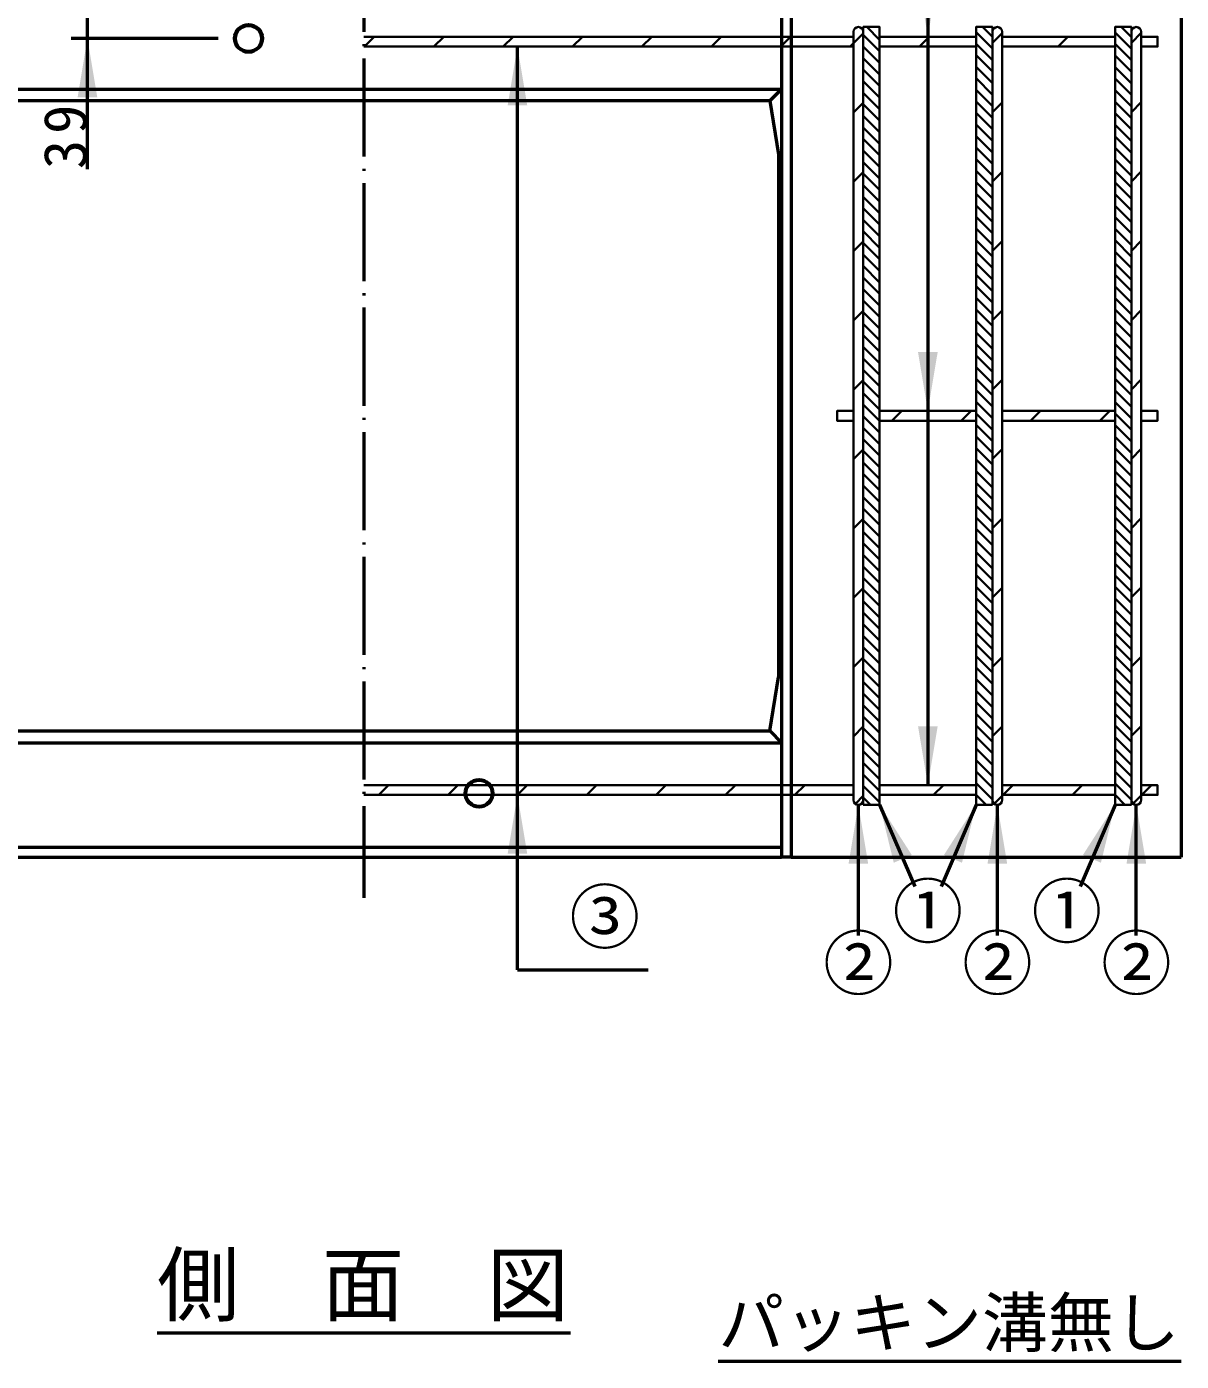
# Model space of a CAD drawing. Units: millimetres, scale not verified. Extents: x -2102 to 2102, y -1485 to 1485.
# Drawn here: x 145 to 852, y 224 to 1041 of the extents above; entities that cross this region are included whole.
import ezdxf
from ezdxf.enums import TextEntityAlignment as Align

# ---------------------------------------------------------------- set-up
doc = ezdxf.new("R2010")
doc.units = ezdxf.units.MM
doc.header["$LTSCALE"] = 5
doc.linetypes.add('LONG_DASHED_DOTTED', pattern=[15.25, 12, -1.5, 0.25, -1.5])
doc.layers.add('0-0_V-nasSTD', color=7, linetype='Continuous', lineweight=35)
doc.layers.add('0-1_0', color=7, linetype='Continuous', lineweight=50)
doc.styles.add('ＭＳ ゴシック', font='')
doc.styles.get('ＭＳ ゴシック').set_extended_font_data('MS Gothic')

msp = doc.modelspace()

# ---------------------------------------------------------------- linework, layer by layer
at = {"layer": '0-0_V-nasSTD', "lineweight": 50}
for p, q in [((696.606, 1111.505), (696.606, 576.505)), ((607.106, 1072.505), (607.106, 532.505)), ((613.106, 1072.505), (613.106, 532.505)), ((851.606, 1072.505), (851.606, 532.505)), ((445.598, 463.505), (445.598, 1028.505)), ((96.106, 1002.505), (607.106, 1002.505)), ((599.918, 995.334), (607.106, 1002.505)), ((599.918, 995.334), (103.293, 995.334)), ((599.918, 609.675), (605.356, 642.505)), ((103.293, 609.675), (599.918, 609.675)), ((599.918, 609.675), (607.106, 602.505)), ((96.106, 602.505), (607.106, 602.505)), ((654.106, 484.555), (654.106, 564.505)), ((667.106, 564.505), (688.542, 514.398)), ((726.106, 564.505), (704.669, 514.398)), ((739.106, 484.555), (739.106, 564.505)), ((811.106, 564.505), (789.669, 514.398)), ((824.106, 484.555), (824.106, 564.505)), ((96.106, 538.505), (607.106, 538.505)), ((96.106, 532.505), (607.106, 532.505)), ((613.106, 532.505), (607.106, 532.505)), ((613.106, 532.505), (607.106, 532.505)), ((613.106, 532.505), (851.606, 532.505))]:
    msp.add_line(p, q, dxfattribs=at)
at = {"layer": '0-0_V-nasSTD', "linetype": 'LONG_DASHED_DOTTED', "lineweight": 50}
msp.add_line((351.606, 1097.505), (351.606, 507.505), dxfattribs=at)
at = {"layer": '0-0_V-nasSTD'}
for p, q in [((651.106, 1037.505), (651.106, 567.505)), ((657.106, 1040.505), (667.106, 1040.505)), ((657.106, 1037.505), (657.106, 567.505)), ((659.329, 1040.505), (667.106, 1032.729)), ((666.401, 1040.505), (667.106, 1039.8)), ((667.106, 1040.505), (667.106, 564.505)), ((726.106, 1040.505), (736.106, 1040.505)), ((726.106, 1040.505), (726.106, 564.505)), ((726.106, 1037.368), (736.106, 1027.368)), ((730.04, 1040.505), (736.106, 1034.439)), ((736.106, 1037.505), (736.106, 567.505)), ((742.106, 1037.505), (742.106, 567.505)), ((811.106, 1040.505), (821.106, 1040.505)), ((811.106, 1040.505), (811.106, 564.505)), ((814.893, 1040.505), (821.106, 1034.292)), ((821.106, 1037.505), (821.106, 567.505)), ((827.106, 1037.505), (827.106, 567.505)), ((651.106, 1034.505), (351.606, 1034.505)), ((607.106, 1034.505), (351.606, 1034.505)), ((607.106, 1034.505), (351.606, 1034.505)), ((352.048, 1028.505), (358.048, 1034.505)), ((394.475, 1028.505), (400.475, 1034.505)), ((436.901, 1028.505), (442.901, 1034.505)), ((479.327, 1028.505), (485.327, 1034.505)), ((521.754, 1028.505), (527.754, 1034.505)), ((564.18, 1028.505), (570.18, 1034.505)), ((607.106, 1029.004), (612.607, 1034.505)), ((641.106, 1034.505), (613.106, 1034.505)), ((649.033, 1028.505), (657.106, 1036.577)), ((657.106, 1035.658), (667.106, 1025.658)), ((726.106, 1034.505), (667.106, 1034.505)), ((691.459, 1028.505), (697.459, 1034.505)), ((726.106, 1030.297), (736.106, 1020.297)), ((736.106, 1030.725), (742.106, 1036.725)), ((742.106, 1034.505), (811.106, 1034.505)), ((776.312, 1028.505), (782.312, 1034.505)), ((811.106, 1037.221), (821.106, 1027.221)), ((811.106, 1030.15), (821.106, 1020.15)), ((821.106, 1030.872), (827.106, 1036.872)), ((827.106, 1034.505), (837.106, 1034.505)), ((837.106, 1034.505), (837.106, 1028.505)), ((651.106, 1028.505), (351.606, 1028.505)), ((351.606, 1028.505), (607.106, 1028.505)), ((613.106, 1028.505), (607.106, 1028.505)), ((657.106, 1028.587), (667.106, 1018.587)), ((657.106, 1021.515), (667.106, 1011.515)), ((726.106, 1028.505), (667.106, 1028.505)), ((726.106, 1023.226), (736.106, 1013.226)), ((742.106, 1028.505), (811.106, 1028.505)), ((811.106, 1023.079), (821.106, 1013.079)), ((827.106, 1028.505), (837.106, 1028.505)), ((657.106, 1014.444), (667.106, 1004.444)), ((726.106, 1016.155), (736.106, 1006.155)), ((811.106, 1016.008), (821.106, 1006.008)), ((657.106, 1007.373), (667.106, 997.373)), ((726.106, 1009.084), (736.106, 999.084)), ((811.106, 1008.937), (821.106, 998.937)), ((657.106, 1000.302), (667.106, 990.302)), ((726.106, 1002.013), (736.106, 992.013)), ((811.106, 1001.866), (821.106, 991.866)), ((651.106, 988.151), (657.106, 994.151)), ((657.106, 993.231), (667.106, 983.231)), ((726.106, 994.942), (736.106, 984.942)), ((736.106, 988.298), (742.106, 994.298)), ((811.106, 994.795), (821.106, 984.795)), ((821.106, 988.445), (827.106, 994.445)), ((657.106, 986.16), (667.106, 976.16)), ((726.106, 987.871), (736.106, 977.871)), ((726.106, 980.8), (736.106, 970.8)), ((811.106, 987.724), (821.106, 977.724)), ((811.106, 980.653), (821.106, 970.653)), ((657.106, 979.089), (667.106, 969.089)), ((657.106, 972.018), (667.106, 962.018)), ((726.106, 973.729), (736.106, 963.729)), ((811.106, 973.581), (821.106, 963.581)), ((657.106, 964.947), (667.106, 954.947)), ((726.106, 966.658), (736.106, 956.658)), ((811.106, 966.51), (821.106, 956.51)), ((657.106, 957.876), (667.106, 947.876)), ((726.106, 959.587), (736.106, 949.587)), ((811.106, 959.439), (821.106, 949.439)), ((651.106, 945.725), (657.106, 951.725)), ((657.106, 950.805), (667.106, 940.805)), ((726.106, 952.515), (736.106, 942.515)), ((736.106, 945.872), (742.106, 951.872)), ((811.106, 952.368), (821.106, 942.368)), ((821.106, 946.019), (827.106, 952.019)), ((657.106, 943.734), (667.106, 933.734)), ((726.106, 945.444), (736.106, 935.444)), ((811.106, 945.297), (821.106, 935.297)), ((657.106, 936.663), (667.106, 926.663)), ((726.106, 938.373), (736.106, 928.373)), ((726.106, 931.302), (736.106, 921.302)), ((811.106, 938.226), (821.106, 928.226)), ((811.106, 931.155), (821.106, 921.155)), ((657.106, 929.592), (667.106, 919.592)), ((726.106, 924.231), (736.106, 914.231)), ((811.106, 924.084), (821.106, 914.084)), ((657.106, 922.52), (667.106, 912.52)), ((657.106, 915.449), (667.106, 905.449)), ((726.106, 917.16), (736.106, 907.16)), ((811.106, 917.013), (821.106, 907.013)), ((651.106, 903.298), (657.106, 909.298)), ((657.106, 908.378), (667.106, 898.378)), ((726.106, 910.089), (736.106, 900.089)), ((736.106, 903.445), (742.106, 909.445)), ((811.106, 909.942), (821.106, 899.942)), ((821.106, 903.593), (827.106, 909.593)), ((657.106, 901.307), (667.106, 891.307)), ((726.106, 903.018), (736.106, 893.018)), ((811.106, 902.871), (821.106, 892.871)), ((657.106, 894.236), (667.106, 884.236)), ((726.106, 895.947), (736.106, 885.947)), ((811.106, 895.8), (821.106, 885.8)), ((657.106, 887.165), (667.106, 877.165)), ((726.106, 888.876), (736.106, 878.876)), ((811.106, 888.729), (821.106, 878.729)), ((657.106, 880.094), (667.106, 870.094)), ((726.106, 881.805), (736.106, 871.805)), ((726.106, 874.734), (736.106, 864.734)), ((811.106, 881.658), (821.106, 871.658)), ((811.106, 874.587), (821.106, 864.587)), ((651.106, 860.872), (657.106, 866.872)), ((657.106, 873.023), (667.106, 863.023)), ((657.106, 865.952), (667.106, 855.952)), ((726.106, 867.663), (736.106, 857.663)), ((736.106, 861.019), (742.106, 867.019)), ((811.106, 867.515), (821.106, 857.515)), ((821.106, 861.166), (827.106, 867.166)), ((657.106, 858.881), (667.106, 848.881)), ((726.106, 860.592), (736.106, 850.592)), ((811.106, 860.444), (821.106, 850.444)), ((657.106, 851.81), (667.106, 841.81)), ((726.106, 853.52), (736.106, 843.52)), ((811.106, 853.373), (821.106, 843.373)), ((657.106, 844.739), (667.106, 834.739)), ((726.106, 846.449), (736.106, 836.449)), ((811.106, 846.302), (821.106, 836.302)), ((657.106, 837.668), (667.106, 827.668)), ((726.106, 839.378), (736.106, 829.378)), ((811.106, 839.231), (821.106, 829.231)), ((657.106, 830.597), (667.106, 820.597)), ((726.106, 832.307), (736.106, 822.307)), ((726.106, 825.236), (736.106, 815.236)), ((811.106, 832.16), (821.106, 822.16)), ((811.106, 825.089), (821.106, 815.089)), ((651.106, 818.445), (657.106, 824.445)), ((657.106, 823.526), (667.106, 813.526)), ((726.106, 818.165), (736.106, 808.165)), ((736.106, 818.593), (742.106, 824.593)), ((811.106, 818.018), (821.106, 808.018)), ((821.106, 818.74), (827.106, 824.74)), ((657.106, 816.454), (667.106, 806.454)), ((657.106, 809.383), (667.106, 799.383)), ((726.106, 811.094), (736.106, 801.094)), ((811.106, 810.947), (821.106, 800.947)), ((641.106, 805.505), (641.106, 799.505)), ((641.106, 805.505), (651.106, 805.505)), ((657.106, 802.312), (667.106, 792.312)), ((726.106, 805.505), (667.106, 805.505)), ((674.591, 799.505), (680.591, 805.505)), ((717.018, 799.505), (723.018, 805.505)), ((726.106, 804.023), (736.106, 794.023)), ((742.106, 805.505), (811.106, 805.505)), ((759.444, 799.505), (765.444, 805.505)), ((801.871, 799.505), (807.871, 805.505)), ((811.106, 803.876), (821.106, 793.876)), ((827.106, 805.505), (837.106, 805.505)), ((837.106, 805.505), (837.106, 799.505)), ((641.106, 799.505), (651.106, 799.505)), ((657.106, 795.241), (667.106, 785.241)), ((726.106, 799.505), (667.106, 799.505)), ((726.106, 796.952), (736.106, 786.952)), ((742.106, 799.505), (811.106, 799.505)), ((811.106, 796.805), (821.106, 786.805)), ((827.106, 799.505), (837.106, 799.505)), ((657.106, 788.17), (667.106, 778.17)), ((726.106, 789.881), (736.106, 779.881)), ((811.106, 789.734), (821.106, 779.734)), ((651.106, 776.019), (657.106, 782.019)), ((657.106, 781.099), (667.106, 771.099)), ((726.106, 782.81), (736.106, 772.81)), ((736.106, 776.166), (742.106, 782.166)), ((811.106, 782.663), (821.106, 772.663)), ((821.106, 776.313), (827.106, 782.313)), ((657.106, 774.028), (667.106, 764.028)), ((726.106, 775.739), (736.106, 765.739)), ((726.106, 768.668), (736.106, 758.668)), ((811.106, 775.592), (821.106, 765.592)), ((811.106, 768.52), (821.106, 758.52)), ((657.106, 766.957), (667.106, 756.957)), ((657.106, 759.886), (667.106, 749.886)), ((726.106, 761.597), (736.106, 751.597)), ((811.106, 761.449), (821.106, 751.449)), ((657.106, 752.815), (667.106, 742.815)), ((726.106, 754.526), (736.106, 744.526)), ((811.106, 754.378), (821.106, 744.378)), ((657.106, 745.744), (667.106, 735.744)), ((726.106, 747.454), (736.106, 737.454)), ((811.106, 747.307), (821.106, 737.307)), ((651.106, 733.593), (657.106, 739.593)), ((657.106, 738.673), (667.106, 728.673)), ((726.106, 740.383), (736.106, 730.383)), ((736.106, 733.74), (742.106, 739.74)), ((811.106, 740.236), (821.106, 730.236)), ((821.106, 733.887), (827.106, 739.887)), ((657.106, 731.602), (667.106, 721.602)), ((726.106, 733.312), (736.106, 723.312)), ((811.106, 733.165), (821.106, 723.165)), ((657.106, 724.531), (667.106, 714.531)), ((726.106, 726.241), (736.106, 716.241)), ((726.106, 719.17), (736.106, 709.17)), ((811.106, 726.094), (821.106, 716.094)), ((811.106, 719.023), (821.106, 709.023)), ((657.106, 717.46), (667.106, 707.46)), ((726.106, 712.099), (736.106, 702.099)), ((811.106, 711.952), (821.106, 701.952)), ((657.106, 710.388), (667.106, 700.388)), ((657.106, 703.317), (667.106, 693.317)), ((726.106, 705.028), (736.106, 695.028)), ((811.106, 704.881), (821.106, 694.881)), ((651.106, 691.166), (657.106, 697.166)), ((657.106, 696.246), (667.106, 686.246)), ((726.106, 697.957), (736.106, 687.957)), ((736.106, 691.313), (742.106, 697.313)), ((811.106, 697.81), (821.106, 687.81)), ((821.106, 691.461), (827.106, 697.461)), ((657.106, 689.175), (667.106, 679.175)), ((726.106, 690.886), (736.106, 680.886)), ((811.106, 690.739), (821.106, 680.739)), ((657.106, 682.104), (667.106, 672.104)), ((726.106, 683.815), (736.106, 673.815)), ((811.106, 683.668), (821.106, 673.668)), ((657.106, 675.033), (667.106, 665.033)), ((726.106, 676.744), (736.106, 666.744)), ((811.106, 676.597), (821.106, 666.597)), ((657.106, 667.962), (667.106, 657.962)), ((726.106, 669.673), (736.106, 659.673)), ((726.106, 662.602), (736.106, 652.602)), ((811.106, 669.526), (821.106, 659.526)), ((811.106, 662.454), (821.106, 652.454)), ((651.106, 648.74), (657.106, 654.74)), ((657.106, 660.891), (667.106, 650.891)), ((657.106, 653.82), (667.106, 643.82)), ((726.106, 655.531), (736.106, 645.531)), ((736.106, 648.887), (742.106, 654.887)), ((811.106, 655.383), (821.106, 645.383)), ((821.106, 649.034), (827.106, 655.034)), ((657.106, 646.749), (667.106, 636.749)), ((726.106, 648.46), (736.106, 638.46)), ((811.106, 648.312), (821.106, 638.312)), ((657.106, 639.678), (667.106, 629.678)), ((726.106, 641.388), (736.106, 631.388)), ((811.106, 641.241), (821.106, 631.241)), ((657.106, 632.607), (667.106, 622.607)), ((726.106, 634.317), (736.106, 624.317)), ((811.106, 634.17), (821.106, 624.17)), ((657.106, 625.536), (667.106, 615.536)), ((726.106, 627.246), (736.106, 617.246)), ((811.106, 627.099), (821.106, 617.099)), ((657.106, 618.465), (667.106, 608.465)), ((726.106, 620.175), (736.106, 610.175)), ((726.106, 613.104), (736.106, 603.104)), ((811.106, 620.028), (821.106, 610.028)), ((811.106, 612.957), (821.106, 602.957)), ((821.106, 606.608), (827.106, 612.608)), ((651.106, 606.313), (657.106, 612.313)), ((657.106, 611.394), (667.106, 601.394)), ((726.106, 606.033), (736.106, 596.033)), ((736.106, 606.461), (742.106, 612.461)), ((811.106, 605.886), (821.106, 595.886)), ((657.106, 604.322), (667.106, 594.322)), ((657.106, 597.251), (667.106, 587.251)), ((726.106, 598.962), (736.106, 588.962)), ((811.106, 598.815), (821.106, 588.815)), ((657.106, 590.18), (667.106, 580.18)), ((726.106, 591.891), (736.106, 581.891)), ((811.106, 591.744), (821.106, 581.744)), ((657.106, 583.109), (667.106, 573.109)), ((726.106, 584.82), (736.106, 574.82)), ((811.106, 584.673), (821.106, 574.673)), ((651.106, 576.505), (351.606, 576.505)), ((501.356, 576.505), (351.606, 576.505)), ((360.739, 570.505), (366.739, 576.505)), ((403.165, 570.505), (409.165, 576.505)), ((445.591, 570.505), (451.591, 576.505)), ((488.018, 570.505), (494.018, 576.505)), ((607.106, 576.505), (501.356, 576.505)), ((530.444, 570.505), (536.444, 576.505)), ((572.871, 570.505), (578.871, 576.505)), ((615.297, 570.505), (621.297, 576.505)), ((657.106, 576.038), (667.106, 566.038)), ((726.106, 576.505), (667.106, 576.505)), ((700.15, 570.505), (706.15, 576.505)), ((726.106, 577.749), (736.106, 567.749)), ((742.106, 576.505), (811.106, 576.505)), ((742.576, 570.505), (748.576, 576.505)), ((785.003, 570.505), (791.003, 576.505)), ((811.106, 577.602), (821.106, 567.602)), ((827.106, 576.505), (837.106, 576.505)), ((827.429, 570.505), (833.429, 576.505)), ((837.106, 576.505), (837.106, 570.505)), ((651.106, 570.505), (351.606, 570.505)), ((351.606, 570.505), (607.106, 570.505)), ((351.606, 570.505), (607.106, 570.505)), ((652.316, 565.097), (657.106, 569.887)), ((657.106, 568.967), (661.568, 564.505)), ((657.106, 567.505), (657.106, 564.505)), ((657.106, 567.505), (657.106, 564.505)), ((657.106, 564.505), (667.106, 564.505)), ((726.106, 570.505), (667.106, 570.505)), ((726.106, 570.678), (732.279, 564.505)), ((726.106, 564.505), (736.106, 564.505)), ((736.106, 564.505), (736.106, 567.505)), ((736.106, 564.505), (736.106, 567.505)), ((737.233, 565.161), (742.106, 570.034)), ((742.106, 570.505), (811.106, 570.505)), ((811.106, 570.531), (817.131, 564.505)), ((811.106, 564.505), (821.106, 564.505)), ((821.106, 564.505), (821.106, 567.505)), ((821.106, 564.505), (821.106, 567.505)), ((822.152, 565.228), (827.106, 570.181)), ((827.106, 570.505), (837.106, 570.505))]:
    msp.add_line(p, q, dxfattribs=at)
for points in [[(607.106, 1034.505), (613.106, 1034.505), (641.106, 1034.505), (651.106, 1034.505), (651.106, 1037.505)], [(651.106, 1037.505), (651.106, 1034.505), (641.106, 1034.505)], [(736.106, 1037.505), (736.106, 1040.505), (726.106, 1040.505), (726.106, 1034.505), (667.106, 1034.505), (667.106, 1040.505), (657.106, 1040.505), (657.106, 1037.505)], [(667.106, 564.505), (667.106, 570.505), (667.106, 576.505), (667.106, 799.505), (667.106, 805.505), (667.106, 1028.505), (667.106, 1034.505), (667.106, 1040.505), (657.106, 1040.505), (657.106, 1037.505)], [(736.106, 1037.505), (736.106, 1040.505), (726.106, 1040.505), (726.106, 1034.505), (726.106, 1028.505), (726.106, 975.314), (726.106, 963.695), (726.106, 805.505), (726.106, 799.505), (726.106, 576.505), (726.106, 570.505), (726.106, 564.505)], [(821.106, 1037.505), (821.106, 1040.505), (811.106, 1040.505), (811.106, 1034.505), (742.106, 1034.505), (742.106, 1037.505)], [(742.106, 567.505), (742.106, 570.505), (811.106, 570.505), (811.106, 576.505), (742.106, 576.505), (742.106, 799.505), (811.106, 799.505), (811.106, 805.505), (742.106, 805.505), (742.106, 1028.505), (811.106, 1028.505), (811.106, 1034.505), (742.106, 1034.505), (742.106, 1037.505)], [(821.106, 1037.505), (821.106, 1040.505), (811.106, 1040.505), (811.106, 1034.505), (811.106, 1028.505), (811.106, 805.505), (811.106, 799.505), (811.106, 576.505), (811.106, 570.505), (811.106, 564.505)], [(827.106, 567.505), (827.106, 570.505), (837.106, 570.505), (837.106, 576.505), (827.106, 576.505), (827.106, 799.505), (837.106, 799.505), (837.106, 805.505), (827.106, 805.505), (827.106, 1028.505), (837.106, 1028.505), (837.106, 1034.505), (827.106, 1034.505), (827.106, 1037.505)], [(827.106, 1037.505), (827.106, 1034.505), (837.106, 1034.505), (837.106, 1028.505), (827.106, 1028.505), (827.106, 805.505), (837.106, 805.505), (837.106, 799.505), (827.106, 799.505), (827.106, 576.505), (837.106, 576.505), (837.106, 570.505), (827.106, 570.505), (827.106, 567.505)], [(607.106, 576.505), (613.106, 576.505), (641.106, 576.505), (651.106, 576.505), (651.106, 799.505), (641.106, 799.505), (641.106, 805.505), (651.106, 805.505), (651.106, 1028.505), (641.106, 1028.505), (613.106, 1028.505)], [(613.106, 1028.505), (641.106, 1028.505), (651.106, 1028.505), (651.106, 805.505), (641.106, 805.505), (641.106, 799.505), (651.106, 799.505), (651.106, 576.505), (641.106, 576.505), (613.106, 576.505)], [(667.106, 1028.505), (667.106, 805.505), (726.106, 805.505), (726.106, 963.695)], [(726.106, 975.314), (726.106, 1028.505), (667.106, 1028.505)], [(607.106, 576.505), (501.356, 576.505), (351.606, 576.505)], [(651.106, 567.505), (651.106, 570.505), (641.106, 570.505), (613.106, 570.505), (607.106, 570.505)], [(613.106, 570.505), (641.106, 570.505), (651.106, 570.505), (651.106, 567.505)], [(667.106, 564.505), (667.106, 570.505), (726.106, 570.505), (726.106, 564.505)], [(742.106, 567.505), (742.106, 570.505), (811.106, 570.505), (811.106, 564.505)]]:
    msp.add_lwpolyline(points, dxfattribs=at)
for points in [[(667.106, 1034.505), (667.106, 1028.505), (726.106, 1028.505), (726.106, 1034.505)], [(742.106, 1028.505), (742.106, 805.505), (811.106, 805.505), (811.106, 1028.505)], [(726.106, 799.505), (726.106, 805.505), (667.106, 805.505), (667.106, 799.505)], [(667.106, 799.505), (667.106, 576.505), (726.106, 576.505), (726.106, 799.505)], [(742.106, 799.505), (742.106, 576.505), (811.106, 576.505), (811.106, 799.505)], [(667.106, 576.505), (667.106, 570.505), (726.106, 570.505), (726.106, 576.505)]]:
    msp.add_lwpolyline(points, close=True, dxfattribs=at)
at = {"layer": '0-0_V-nasSTD', "lineweight": 50}
msp.add_lwpolyline([(599.918, 995.334), (605.356, 962.505), (605.356, 642.505)], dxfattribs=at)
for centre, radius in [((281.106, 1033.505), 8.5), ((281.106, 1033.505), 8), ((422.106, 571.505), 8.5), ((422.106, 571.505), 8)]:
    msp.add_circle(centre, radius, dxfattribs=at)
at = {"layer": '0-0_V-nasSTD'}
for centre, start, end in [((654.106, 1037.505), 0, 180), ((654.106, 1037.505), 0, 180), ((654.106, 1037.505), 0, 180), ((739.106, 1037.505), 0, 180), ((739.106, 1037.505), 0, 180), ((739.106, 1037.505), 0, 180), ((824.106, 1037.505), 0, 180), ((824.106, 1037.505), 0, 180), ((824.106, 1037.505), 0, 180), ((654.106, 567.505), 180, 0), ((654.106, 567.505), 180, 270), ((654.106, 567.505), 180, 270), ((654.106, 567.505), 270, 0), ((654.106, 567.505), 270, 0), ((739.106, 567.505), 180, 0), ((739.106, 567.505), 180, 270), ((739.106, 567.505), 180, 270), ((739.106, 567.505), 270, 0), ((739.106, 567.505), 270, 0), ((824.106, 567.505), 180, 0), ((824.106, 567.505), 180, 270), ((824.106, 567.505), 180, 270), ((824.106, 567.505), 270, 0), ((824.106, 567.505), 270, 0)]:
    msp.add_arc(centre, 3, start, end, dxfattribs=at)
for points in [[(690.606, 1070.505), (696.606, 1034.505), (702.606, 1070.505)], [(176.606, 997.505), (182.606, 1033.505), (188.606, 997.505)], [(439.598, 992.505), (445.598, 1028.505), (451.598, 992.505)], [(690.606, 841.505), (696.606, 805.505), (702.606, 841.505)], [(690.606, 612.505), (696.606, 576.505), (702.606, 612.505)], [(439.598, 534.505), (445.598, 570.505), (451.598, 534.505)], [(648.106, 528.505), (654.106, 564.505), (660.106, 528.505)], [(667.106, 564.505), (675.749, 529.046), (681.265, 531.406)], [(667.106, 564.505), (681.265, 531.406), (686.782, 533.766)], [(706.429, 533.766), (711.946, 531.406), (726.106, 564.505)], [(711.946, 531.406), (717.462, 529.046), (726.106, 564.505)], [(733.106, 528.505), (739.106, 564.505), (745.106, 528.505)], [(791.429, 533.766), (796.946, 531.406), (811.106, 564.505)], [(796.946, 531.406), (802.462, 529.046), (811.106, 564.505)], [(818.106, 528.505), (824.106, 564.505), (830.106, 528.505)]]:
    msp.add_solid(points, dxfattribs=at)
at = {"layer": '0-1_0'}
for p, q in [((182.606, 1033.505), (182.606, 1072.505)), ((262.606, 1033.505), (172.606, 1033.505)), ((182.606, 953.505), (182.606, 1033.505)), ((445.598, 463.505), (525.598, 463.505)), ((225.202, 241.244), (478.009, 241.244)), ((568.398, 223.917), (851.606, 223.917))]:
    msp.add_line(p, q, dxfattribs=at)

# ---------------------------------------------------------------- texts
at = {"layer": '0-0_V-nasSTD', "style": 'ＭＳ ゴシック'}
for s, height, p in [('③', 31.67, (477.398, 470.505)), ('①', 31.67, (675.006, 473.949)), ('①', 31.67, (760.006, 473.949)), ('②', 31.67, (632.542, 442.205)), ('②', 31.67, (717.542, 442.205)), ('②', 31.67, (802.542, 442.205)), ('側\u3000面\u3000図', 36.95, (225.202, 241.244)), ('パッキン溝無し', 29.56, (568.398, 223.917))]:
    msp.add_text(s, height=height, dxfattribs=at).set_placement(p, align=Align.BOTTOM_LEFT)
at = {"layer": '0-0_V-nasSTD', "insert": (182.606, 953.505), "char_height": 26.39, "attachment_point": 7, "rotation": 90, "style": 'ＭＳ ゴシック'}
msp.add_mtext('\\T1.2;39', dxfattribs=at)

doc.saveas('drawing.dxf')
